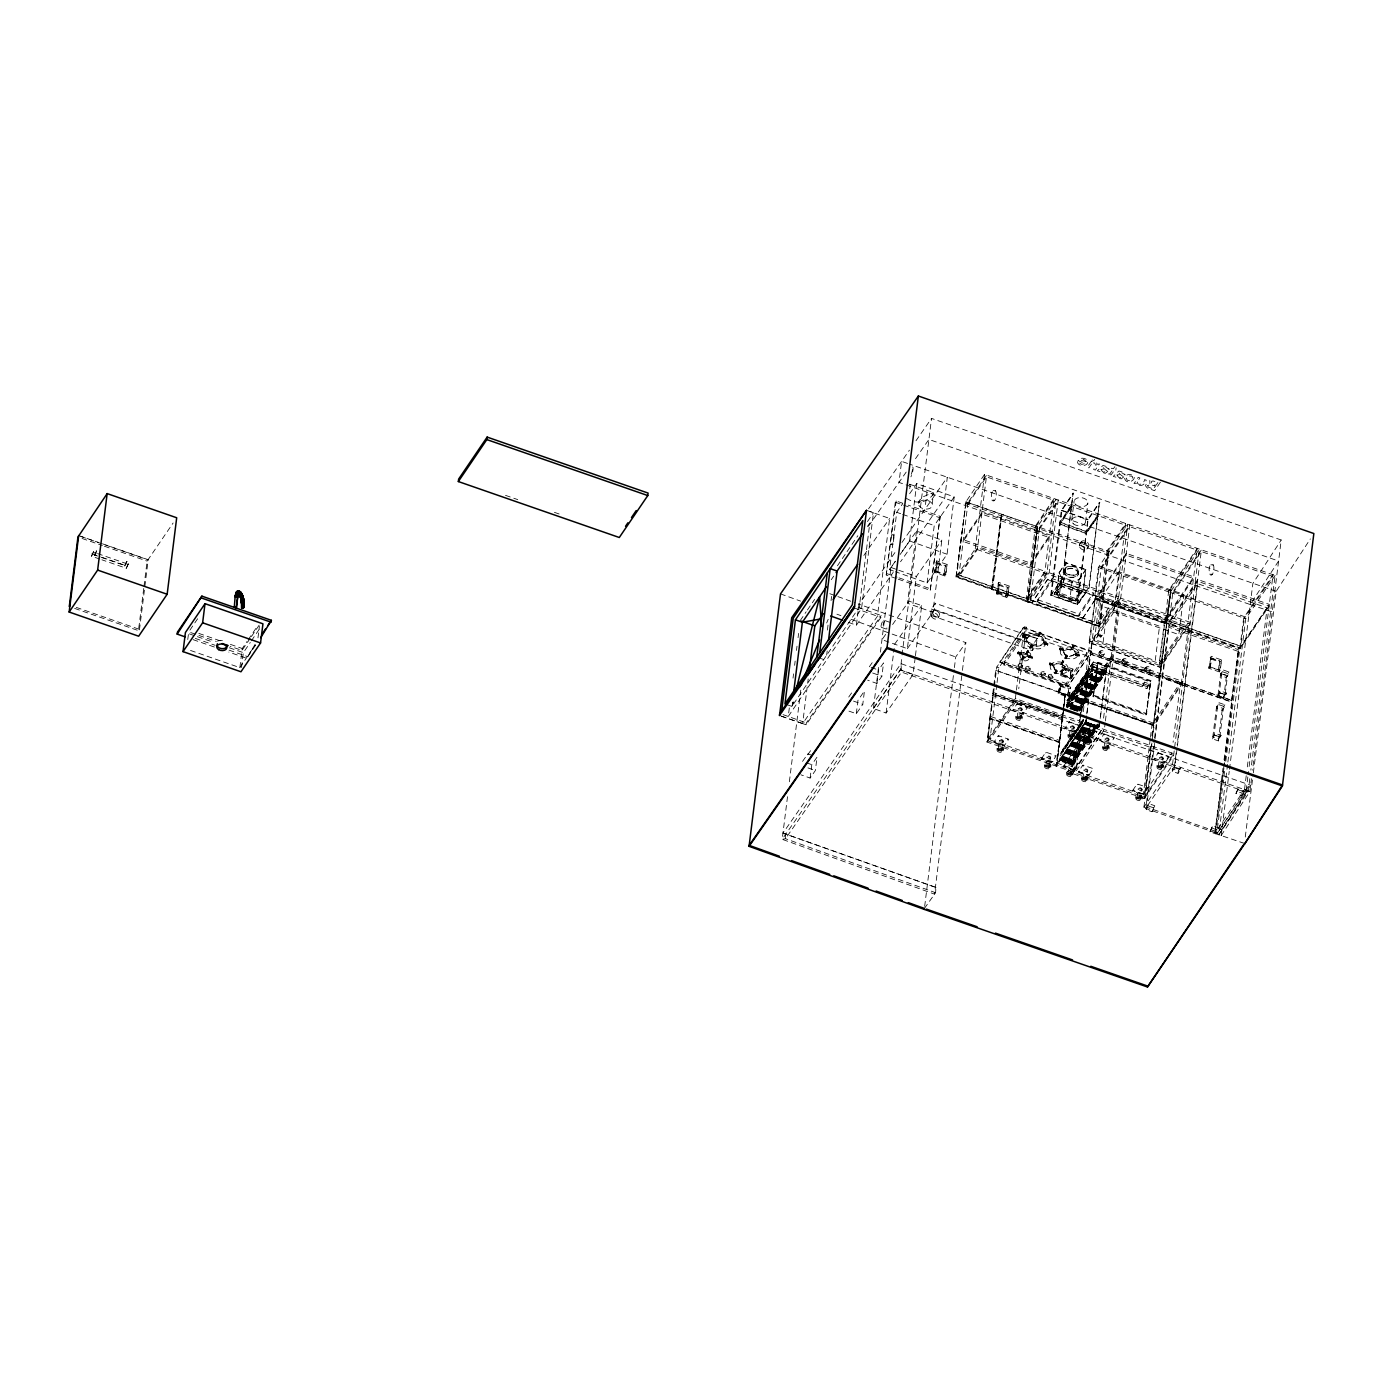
<?xml version="1.0" encoding="UTF-8"?>
<svg xmlns="http://www.w3.org/2000/svg" width="1383" height="1383" viewBox="0 0 1383 1383"><rect width="100%" height="100%" fill="white"/><g stroke="black" fill="none" stroke-linecap="round" stroke-linejoin="round"><path stroke-width="0.75" stroke-dasharray="5 3.75" d="M995.311 741.945L994.325 741.858L995.259 742.204M998.215 736.344L999.183 736.24L998.215 736.084M1004.352 745.454L1004.283 744.884M1007.429 739.698L1007.654 739.11M1017.006 704.396L1017.439 704.068M1022.4 712.954L1023.299 713.265L1022.383 713.438M1026.964 707.768L1026.203 707.318L1026.964 707.871M1045.773 753.026L1045.876 752.577M1054.918 756.207L1055.022 756.276M1063.942 765.888L1064.824 766.113M1066.276 728.115L1065.394 727.89M1070.044 722.756L1069.336 722.756M1074.453 731.486L1075.421 731.486L1074.47 731.14M1079.691 771.645L1079.207 771.04M1083.667 734.166L1082.664 734.079L1083.615 734.425M1083.65 765.992L1082.941 765.992M1088.94 774.86L1088.041 774.463L1088.94 774.463M1091.809 737.45L1092.708 737.675M1096.65 731.572L1096.252 731.987M1100.349 740.493L1101.006 740.372M1103.893 734.615L1104.706 734.373M1103.911 734.442L1104.792 734.84M1109.494 743.777L1109.494 743.691M1113.35 738.09L1113.747 738.107M1133.68 789.987L1134.025 790.039M1137.673 784.317L1137.95 784.68M1143.257 793.479L1142.254 793.41L1143.274 793.393M1146.23 787.964L1147.129 787.774L1146.248 787.463M1154.459 758.783L1154.961 758.783M1158.124 753.476L1159.127 753.458L1158.141 753.286M1164.417 762.327L1164.123 761.964M1167.39 756.328L1168.168 756.881M893.038 544.746L891.655 543.709L890.548 544.539L893.038 544.746L894.231 535.186L891.741 534.754L894.231 535.186M991.922 500.058C995.57 504.588 998.163 491.103 994.55 489.91C990.263 491.207 990.28 500.041 994.412 500.49M993.115 490.498L995.604 490.93M1209.797 574.066C1212.735 579.097 1215.674 565.889 1212.649 564.212C1208.241 563.745 1207.774 574.325 1212.2 574.481M1210.886 564.713L1213.375 565.146M99.87 559.095L91.52 556.191L94.269 550.192L96.585 551.004L93.837 557.003L96.585 551.004M91.52 556.191L94.269 550.192M126.7 561.481L123.969 567.479L126.7 561.481L129.017 562.276L126.285 568.275L101.875 559.787M126.285 568.275L129.017 562.276M143.711 588.484L138.456 630.613L71.328 607.258M143.97 586.375L147.117 561.1L173.117 522.999M139.458 629.835L148.188 559.717L100.527 543.139M187.76 639.534L188.728 631.875M190.526 650.459L239.864 667.626L242.25 648.506L246.952 641.574M241.506 667.54L243.356 652.655L250.271 642.49M255.094 644.357L246.693 658.273L228.817 652.067M257.981 637.84L259.399 626.378M789.313 707.94L788.258 716.446L861.54 608.537L873.468 512.73L869.993 511.52M793.029 678.119L793.548 673.867M794.62 665.344L795.139 661.091M796.47 650.442L797.006 646.189M798.06 637.667L798.596 633.414M786.685 704.569L791.906 706.385L792.424 702.184M787.515 796.694L782.19 839.308L934.562 894.144L962.17 672.501M789.365 781.775L800.774 690.134M858.376 607.465L881.144 615.521L880.902 617.44L806.099 724.813L802.641 723.586L808.191 678.984M806.099 724.813L806.341 722.911L881.144 615.521M827.397 630.078L828.175 623.768M831.062 600.637L831.581 596.419M810.127 778.059L811.786 764.678L817.042 757.141L815.365 770.521L810.127 778.059L800.895 774.791M826.654 655.214L827.19 650.995M848.453 622.367L856.371 625.22L858.981 604.181L895.804 551.298M856.284 713.714L857.961 700.334L864.444 690.999L862.785 704.396L856.284 713.714L847.053 710.447M866.519 510.31L889.615 518.487L877.444 616.213L802.641 723.586L779.476 715.53L802.641 723.586M896.236 578.492L886.226 575L895.285 502.271L896.167 500.974L906.176 504.449M886.226 575L896.167 500.974M893.522 571.041L889.58 569.64L896.72 512.28L902.598 503.844M915.183 657.789L913.108 674.472L886.088 713.023L873.416 708.494L878.862 664.687M880.418 652.171L890.98 567.462L895.838 560.53M876.874 683.444L878.551 670.064L883.547 662.889L881.87 676.27L876.874 683.444L867.642 680.177M886.088 713.023L894.144 648.35M900.16 554.462L909.565 540.96L916.704 483.583L954.218 496.877L947.078 554.255L927.094 582.952L895.492 571.749M918.623 503.464L919.332 500.456L923.291 496.756L933.231 492.452L932.315 505.694A6.95 4.495 7.1 0 1 921.216 507.838A6.95 4.495 7.1 0 1 922.859 500.214A6.95 4.495 7.1 0 1 932.315 505.694M916.48 531.072L907.49 603.265L932.868 612.289L941.858 540.096L916.48 531.072L901.906 551.869M873.416 708.494L900.419 669.96L901.802 657.098M902.079 654.972L931.537 418.409L1281.211 539.992L1252.531 770.158M885.673 634.399L881.991 639.655L907.352 648.696L916.341 576.504L941.858 540.096M925.469 504.57L927.025 492.141M915.442 655.698L921.683 605.633L908.994 601.104L891.707 625.79M927.094 582.952L934.234 525.575L954.218 496.877M898.224 579.183L930.24 590.316L940.198 516.274L908.164 505.141M930.24 590.316L940.198 516.274M934.528 572.355L936.758 560.876L947.182 564.506L945.937 574.55L944.952 575.985L934.528 572.355L936.758 560.876M935.807 571.853L937.311 562.916L935.807 571.853L943.915 574.671L945.419 565.733L943.915 574.671M930.603 615.245L931.364 609.039L935.288 603.265L1037.077 638.652L1036.299 644.876L1032.375 650.65L930.603 615.245L934.51 609.488L935.288 603.265M944.952 575.985L947.182 564.506M956.016 577.091L966.077 501.977L1001.534 514.303L992.527 586.599L991.455 589.417L956.016 577.091L966.077 501.977M956.656 576.262L975.257 548.861L1118.467 598.666L1099.865 626.05L956.656 576.262L965.922 501.787L984.54 474.386L1275.109 575.432L1250.854 770.124M924.674 906.297L954.132 669.752M954.408 667.609L955.722 656.96L965.887 642.663L858.221 603.922M975.257 548.861L984.54 474.386M962.43 670.375L965.887 642.663M924.414 908.441L935.582 892.709L935.98 887.471L782.968 833.102L900.99 663.667L1250.664 785.25L1221.932 829.351L1221.154 835.557L1249.886 791.474L1251.477 778.681M991.455 589.417L1001.534 514.303M1001.88 514.424L992.89 586.72L1028.33 599.046L1027.258 601.864L991.818 589.538L1000.998 515.738L1001.88 514.424L1037.336 526.767M996.521 593.912L998.751 582.433L1009.175 586.064L1007.93 596.108L1006.945 597.542L996.521 593.912L998.751 582.433M997.783 593.411L999.304 584.473L997.783 593.411L1005.89 596.229L1007.412 587.291L1005.89 596.229M1073.657 772.198L986.943 742.031L989.865 718.52L1059.326 742.135L1056.111 766.096L1059.326 742.135M989.951 717.846L993.167 693.886L1062.351 717.95L1060 740.596L1059.119 741.893L989.951 717.846L993.167 693.886M1063.302 712.643L1061.919 717.933L992.752 693.886L995.691 670.357L1065.152 693.972L1063.544 710.637M994.135 688.578L987.635 740.821L1145.366 795.657L1173.856 753.7L1015.347 698.588L987.842 739.11L1074.729 769.311M994.377 686.59L996.815 667.004L1024.336 626.499L1026.428 627.225L1018.752 688.717M987.825 740.735L990.159 718.088M1006.945 597.542L1009.175 586.064M996.797 684.689L989.934 739.836L1017.439 699.314M997.057 682.58L998.906 667.73L1026.428 627.225M999.788 662.077L1068.108 686.538L1091.688 651.272L1023.282 627.484L999.788 662.077L1068.195 685.882L1091.688 651.272M993.893 742.204L1004.335 745.748L1008.743 739.248L998.319 735.635L993.893 742.204L1004.335 745.748M1003.902 664.912L1004.265 661.956L1025.149 631.201L1087.055 652.724L1086.675 655.68L1065.792 686.435L1003.902 664.912L1024.786 634.157L1025.149 631.201M997.022 749.742L997.195 748.307M998.284 749.949L999.46 740.475M1002.001 750.554A1.884 1.21 7.1 0 0 999.425 749.067A1.884 1.21 7.1 0 0 998.975 751.125A1.884 1.21 7.1 0 0 1002.001 750.554L1003.176 741.081A1.884 1.21 7.1 0 0 1000.6 739.594A1.884 1.21 7.1 0 0 1000.168 741.668A1.884 1.21 7.1 0 0 1003.176 741.081L1002.952 741.824A1.763 1.141 7.1 0 1 1000.151 742.377A1.763 1.141 7.1 0 1 1000.566 740.441A1.763 1.141 7.1 0 1 1002.952 741.824M1003.245 750.762A3.164 2.04 7.1 0 0 998.958 748.255A3.164 2.04 7.1 0 0 998.198 751.73A3.164 2.04 7.1 0 0 1003.245 750.762L1003.436 749.327A3.164 2.04 7.1 0 0 999.131 746.82A3.164 2.04 7.1 0 0 998.388 750.295A3.164 2.04 7.1 0 0 1003.436 749.327M1017.698 653.813L1018.286 651.86L1021.674 653.035L1021.501 654.349L1017.698 653.813L1018.286 651.86M1017.992 666.053L1018.303 664.376L1020.135 663.65A2.472 1.608 7.1 0 1 1022.314 664.41L1022.486 667.211L1020.637 667.937A2.472 1.608 7.1 0 1 1018.476 667.176L1018.13 665.69L1019.98 664.964A2.472 1.608 7.1 0 1 1022.141 665.724L1022.625 666.848M1023.282 627.484L1091.619 651.929M1022.85 635.627L1022.694 636.941L1026.065 638.116L1026.67 636.163L1022.85 635.627L1026.67 636.163M1027.258 601.864L1036.455 528.064L1056.128 499.28L1046.862 573.772L1028.26 601.156L1037.527 526.681M986.943 742.031L1015.139 700.317L1016.142 692.226M1016.419 690.1L1024.336 626.499M1027.604 602.089L1037.699 526.733L1027.604 602.089L1099.157 626.43L1099.934 623.94L1028.693 599.167M1021.069 654.989L1021.674 653.035M1021.691 660.054L1023.213 656.752L1024.146 658.446L1022.78 660.434L1021.691 660.054L1023.213 656.752M1022.296 654.851C1022.746 661.247 1032.997 655.386 1025.546 653.554C1018.476 655.957 1025.685 652.603 1028.018 656.026M1017.127 703.774L1027.569 707.301L1023.161 713.887L1012.736 710.274L1017.145 703.688M1022.78 660.434L1024.302 657.132M1015.848 717.794L1016.038 716.359M1026.065 638.116L1026.238 636.802M1026.722 638.79C1032.409 627.035 1057.476 646.414 1034.311 646.328C1012.46 639.655 1043.283 626.032 1044.061 642.438M1017.11 718.002L1018.286 708.528M1026.134 653.519L1027.655 650.217L1028.572 651.912L1027.223 653.9L1026.134 653.519L1027.655 650.217M1027.223 653.9L1028.745 650.58M1025.581 668.698L1025.909 667.021L1027.742 666.295A2.472 1.608 7.1 0 1 1029.92 667.038L1030.076 669.839L1028.243 670.582A2.472 1.608 7.1 0 1 1026.065 669.821L1025.737 668.335L1027.586 667.609A2.472 1.608 7.1 0 1 1029.747 668.352L1030.231 669.493M1020.827 718.607A1.884 1.21 7.1 0 0 1018.268 717.12A1.884 1.21 7.1 0 0 1017.819 719.177A1.884 1.21 7.1 0 0 1020.827 718.607L1022.002 709.133A1.884 1.21 7.1 0 0 1019.444 707.647A1.884 1.21 7.1 0 0 1018.994 709.721A1.884 1.21 7.1 0 0 1022.002 709.133L1021.778 709.877A1.763 1.141 7.1 0 1 1018.977 710.43A1.763 1.141 7.1 0 1 1019.392 708.494A1.763 1.141 7.1 0 1 1021.778 709.877M1028.554 657.599L1029.159 655.646L1032.531 656.804L1032.375 658.135L1028.554 657.599L1029.159 655.646M1029.799 648.143L1031.303 644.824L1032.237 646.518L1030.871 648.506L1029.799 648.143L1031.303 644.824M1022.089 718.814A3.164 2.04 7.1 0 0 1017.784 716.308A3.164 2.04 7.1 0 0 1017.041 719.782A3.164 2.04 7.1 0 0 1022.089 718.814L1022.262 717.379A3.164 2.04 7.1 0 0 1017.957 714.873A3.164 2.04 7.1 0 0 1017.214 718.347A3.164 2.04 7.1 0 0 1022.262 717.379M1030.871 648.506L1032.392 645.204M1037.509 601.83L1037.769 599.773L1052.135 578.63L1093.417 592.979L1093.175 595.036L1078.809 616.178L1037.509 601.83L1051.875 580.67L1052.135 578.63M1032.375 650.65L1033.153 644.426L1037.077 638.652M1031.925 658.775L1032.531 656.804M1038.391 635.471L1039.912 632.152L1040.829 633.846L1039.48 635.852L1038.391 635.471L1039.912 632.152M1039.48 635.852L1041.001 632.532M1047.726 579.235L1031.908 602.867L1047.726 579.235L1097.307 596.471L1081.489 620.103L1097.307 596.471M1044.061 644.374L1044.666 642.421L1048.037 643.596L1047.882 644.91L1044.061 644.374L1044.666 642.421M1040.794 673.988L1041.105 672.311L1042.955 671.585A2.472 1.608 7.1 0 1 1045.116 672.328L1045.289 675.129L1043.439 675.872A2.472 1.608 7.1 0 1 1041.278 675.111L1040.95 673.625L1042.782 672.899A2.472 1.608 7.1 0 1 1044.96 673.642L1045.444 674.783M1050.734 595.295L1061.297 510.448L1073.087 493.091L1062.974 578.094L1051.374 595.174L1077.271 604.181L1088.87 587.101L1099.433 502.254L1089.32 587.256L1077.53 604.613L1050.734 595.295L1062.524 577.938L1073.087 493.091M1051.374 595.174L1061.937 510.327L1073.536 493.247M1047.432 645.55L1048.037 643.596M1054.14 594.189L1061.435 582.018L1086.277 590.662L1086.053 592.391L1078.965 602.832L1054.14 594.189L1061.435 582.018M1059.05 572.683L1061.695 577.679L1059.05 597.784L1056.543 592.858L1059.05 572.683L1065.878 562.622L1085.914 569.589L1083.408 589.763L1076.579 599.824L1069.595 601.449L1059.205 597.698L1056.75 592.875M1078.93 579.702L1085.672 569.64L1083.166 589.798L1075.473 601.052L1056.577 594.465L1059.257 572.7M1049.299 664.808L1049.887 662.855L1053.276 664.03L1053.103 665.344L1049.299 664.808L1049.887 662.855M1048.383 676.65L1048.556 675.336A2.144 1.383 7.1 0 1 1049.403 674.42L1051.115 674.264A2.489 1.608 7.1 0 1 1052.688 674.956L1053.051 677.393A2.144 1.383 7.1 0 1 1052.186 678.31L1050.475 678.465A2.489 1.608 7.1 0 1 1048.902 677.774L1048.383 676.65A2.144 1.383 7.1 0 1 1049.248 675.734L1050.959 675.578A2.489 1.608 7.1 0 1 1052.532 676.27L1053.051 677.393M1061.971 586.53L1062.265 584.058L1056.871 592.01L1075.784 598.58L1081.178 590.627L1080.866 593.1L1061.971 586.53L1056.577 594.465M1052.67 665.984L1053.276 664.03M1064.27 571.767L1064.53 569.589M1041.399 758.731L1045.825 752.145L1056.249 755.775L1051.823 762.361L1041.399 758.731L1051.823 762.361M1063.475 582.952L1065.982 562.795L1063.371 582.796L1056.543 592.858M1053.414 666.865C1055.056 659.639 1068.368 665.465 1064.651 669.752C1048.591 678.396 1053.033 654.436 1065.014 667.885M1071.704 520.44L1074.09 501.32M1042.021 758.178L1042.817 758.541L1041.848 758.645M1054.78 673.417L1056.301 670.098L1057.217 671.792L1055.869 673.798L1054.78 673.417L1056.301 670.098M1055.869 673.798L1057.373 670.478M1044.528 766.251L1044.701 764.834M1059.516 649.751L1060.121 647.797L1063.492 648.973L1063.337 650.287L1059.516 649.751L1060.121 647.797M1045.773 766.459L1046.966 757.002M1061.262 663.875L1062.784 660.555L1063.7 662.25L1062.351 664.238L1061.262 663.875L1062.784 660.555M1062.905 650.926L1063.492 648.973M1058.185 693.678L1060.242 683.634L1070.667 687.247L1069.595 695.856L1068.61 697.309L1058.185 693.678L1060.242 683.634M1060.45 675.509L1062.507 665.465L1072.931 669.078L1071.86 677.687L1061.435 674.057L1060.45 675.509L1070.874 679.139L1072.931 669.078M1072.119 581.154L1069.595 601.449L1076.423 599.721M1063.717 651.151C1063.976 662.647 1084.237 652.344 1070.217 648.558C1052.29 654.885 1073.433 644.322 1075.231 652.828M1049.49 767.064A1.884 1.21 7.1 0 0 1046.931 765.577A1.884 1.21 7.1 0 0 1046.482 767.651A1.884 1.21 7.1 0 0 1049.49 767.064L1050.682 757.607A1.884 1.21 7.1 0 0 1048.107 756.121A1.884 1.21 7.1 0 0 1047.657 758.178A1.884 1.21 7.1 0 0 1050.682 757.607L1050.458 758.351A1.763 1.141 7.1 0 1 1047.64 758.887A1.763 1.141 7.1 0 1 1048.072 756.968A1.763 1.141 7.1 0 1 1050.458 758.351M1062.351 664.238L1063.873 660.936M1061.435 674.057L1062.507 665.465M1059.447 693.298L1060.813 685.536L1059.447 693.298L1067.555 696.116L1068.921 688.354L1067.555 696.116M1061.712 675.129L1063.078 667.367L1071.185 670.185L1070.304 677.221L1061.712 675.129L1069.82 677.947L1071.185 670.185M1050.752 767.271A3.164 2.04 7.1 0 0 1046.447 764.782A3.164 2.04 7.1 0 0 1045.704 768.239A3.164 2.04 7.1 0 0 1050.752 767.271L1050.924 765.836A3.164 2.04 7.1 0 0 1046.637 763.347A3.164 2.04 7.1 0 0 1045.876 766.804A3.164 2.04 7.1 0 0 1050.924 765.836M1062.196 674.403L1063.078 667.367M1064.91 658.481L1066.431 655.179L1067.365 656.873L1065.999 658.861L1064.91 658.481L1066.431 655.179M1065.999 658.861L1067.52 655.559M1065.256 670.357L1065.861 668.404L1065.256 670.357L1068.644 671.533L1069.232 669.579L1068.644 671.533M1077.962 573.997A6.708 4.339 7.1 0 0 1068.852 568.707A6.708 4.339 7.1 0 0 1067.261 576.071A6.708 4.339 7.1 0 0 1077.962 573.997L1078.239 571.819A6.708 4.339 7.1 0 0 1069.111 566.529A6.708 4.339 7.1 0 0 1067.52 573.893A6.708 4.339 7.1 0 0 1078.239 571.819M1078.446 574.083A7.192 4.65 7.1 0 0 1068.661 568.396A7.192 4.65 7.1 0 0 1066.95 576.296A7.192 4.65 7.1 0 0 1078.446 574.083L1078.705 571.905A7.192 4.65 7.1 0 0 1068.938 566.235A7.192 4.65 7.1 0 0 1067.227 574.118A7.192 4.65 7.1 0 0 1078.705 571.905M1075.473 601.052L1075.784 598.58M1085.517 522.048L1087.885 502.928M1061.919 717.933L1065.152 693.972M1065.792 686.435L1066.172 683.479L1087.055 652.724M1076.579 599.824L1078.947 579.546M1059.119 741.893L1062.351 717.95M1057.148 764.989L1065.498 694.093L1056.284 766.147L1086.485 721.425M1071.618 648.61L1073.139 645.308L1071.618 648.61L1072.707 648.99L1074.228 645.688L1072.707 648.99M1077.271 604.181L1087.833 519.334L1099.433 502.254M1077.53 604.613L1088.093 519.766L1099.883 502.409M1059.464 760.875L1059.897 757.919L1073.364 762.603L1073.018 765.421L1059.551 760.736M1060.191 755.844L1084.099 720.647M1066.518 705.088L1092.847 666.381L1106.175 671.014L1079.034 711.311M1093.383 662.059L1066.95 700.714L1093.4 661.973L1085.897 722.133M1078.965 602.832L1079.189 601.086L1054.365 592.46M1066.777 702.996L1093.123 664.151M1068.61 697.309L1070.667 687.247M1078.809 616.178L1079.051 614.138L1093.417 592.979M1062.732 751.107L1062.991 749.137L1063.06 751.505L1083.252 721.235L1083.321 719.195L1083.062 721.165M1069.059 700.334L1069.301 698.363L1069.387 700.732L1089.562 670.461L1089.631 668.438L1089.389 670.409M1075.248 653.796C1074.522 655.767 1065.221 657.495 1063.734 652.119M1075.49 655.3L1076.078 653.346L1079.466 654.522L1079.293 655.836L1075.49 655.3L1076.078 653.346M1073.848 770.02L1063.423 766.286L1073.848 769.916L1078.256 763.433L1067.814 759.889M1070.062 722.254L1069.249 722.203M1069.266 721.909L1079.708 725.435M1067.987 735.929L1068.16 734.494M1078.861 656.476L1079.466 654.522M1069.249 736.136L1070.425 726.663M1066.535 773.91L1066.708 772.475M1067.797 774.117L1068.973 764.661M1072.966 736.741A1.884 1.21 7.1 0 0 1070.39 735.237A1.884 1.21 7.1 0 0 1069.958 737.312A1.884 1.21 7.1 0 0 1072.966 736.741L1074.142 727.268A1.884 1.21 7.1 0 0 1071.583 725.781A1.884 1.21 7.1 0 0 1071.134 727.856A1.884 1.21 7.1 0 0 1074.142 727.268L1073.917 728.011A1.763 1.141 7.1 0 1 1071.116 728.547A1.763 1.141 7.1 0 1 1071.531 726.628A1.763 1.141 7.1 0 1 1073.917 728.011M1074.211 736.932A3.164 2.04 7.1 0 0 1069.923 734.442A3.164 2.04 7.1 0 0 1069.18 737.917A3.164 2.04 7.1 0 0 1074.211 736.932L1074.401 735.497A3.164 2.04 7.1 0 0 1070.096 733.007A3.164 2.04 7.1 0 0 1069.353 736.482A3.164 2.04 7.1 0 0 1074.401 735.497M1075.3 731.918L1064.858 728.392L1069.284 721.805M1071.514 774.722A1.884 1.21 7.1 0 0 1068.938 773.235A1.884 1.21 7.1 0 0 1068.506 775.31A1.884 1.21 7.1 0 0 1071.514 774.722L1072.689 765.248A1.884 1.21 7.1 0 0 1070.131 763.762A1.884 1.21 7.1 0 0 1069.681 765.836A1.884 1.21 7.1 0 0 1072.689 765.248L1072.465 766.009A1.763 1.141 7.1 0 1 1069.664 766.545A1.763 1.141 7.1 0 1 1070.079 764.609A1.763 1.141 7.1 0 1 1072.465 766.009M1073.83 758.333L1097.151 724L1096.857 726.248M1080.313 705.451L1106.763 666.623L1093.244 662.008L1150.155 681.957L1151.036 680.661L1098.085 662.25L1097.203 663.546L1093.089 696.583L1146.04 714.994L1151.036 680.661M1161.34 665.932L1160.458 667.228L1089.026 642.404L1095.336 597.56L1166.751 622.402L1160.026 676.512L1159.144 677.808L1089.977 653.744L1092.138 642.075L1090.859 652.448L1160.026 676.512M1103.582 718.123L1127.733 524.174L1098.361 567.428L1094.523 598.32L1165.938 623.163L1170.675 590.973L1165.938 623.163M1072.759 774.929A3.164 2.04 7.1 0 0 1068.471 772.44A3.164 2.04 7.1 0 0 1067.728 775.898A3.164 2.04 7.1 0 0 1072.759 774.929L1079.622 719.437M1079.881 717.345L1082.232 700.23L1154.148 725.141L1182.638 683.185M1080.676 715.201L1073.536 772.475L1145.141 797.386L1173.631 755.429L1015.139 700.317M1081.005 713.213L1099.243 566.131L1244.527 616.662L1240.62 648.091L1169.015 623.18L1197.505 581.223L1269.11 606.134L1240.62 648.091M1074.522 771.04L1080.832 719.886M1081.904 711.363L1082.872 700.144L1065.498 694.093M1076.89 756.311L1076.821 753.942L1076.89 756.311L1097.255 726.092M1082.232 720.197L1075.836 771.489L1104.343 729.533L1105.138 723.119M1083.304 711.657L1084.635 700.974M1084.842 699.245L1101.335 566.857L1129.825 524.9L1113.332 657.288L1076.838 711.139M1085.033 699.158L1090.807 652.741L1159.991 676.788L1153.318 724.519L1084.151 700.455L1089.942 654.038L1159.11 678.085L1159.991 676.788M1082.249 734.442L1092.674 738.073L1097.099 731.486L1086.658 727.959M1118.933 571.853L1099.347 600.689L1094.351 640.848L1113.937 612.012L1118.933 571.853L1183.813 594.413L1178.817 634.572L1159.231 663.408L1164.244 623.249L1183.813 594.413M1078.481 771.628L1088.905 775.241L1078.481 771.628L1082.889 765.041L1093.313 768.671L1088.905 775.241M1084.652 724.485L1084.877 722.756M1085.759 722.151L1099.26 726.784L1085.655 722.289L1086.571 715.875M1086.779 713.853L1093.279 661.938M1098.863 626.862L1108.077 552.82L1036.818 528.029M1085.361 741.962L1085.551 740.527M1099.865 626.05L1108.959 551.523M1083.667 765.49L1082.872 765.421M1081.592 779.148L1081.783 777.713M1086.623 742.17L1087.799 732.713M1082.854 779.355L1084.03 769.882M1093.089 696.583L1098.085 662.25M1090.34 742.775A1.884 1.21 7.1 0 0 1087.781 741.288A1.884 1.21 7.1 0 0 1087.332 743.362A1.884 1.21 7.1 0 0 1090.34 742.775L1091.515 733.318A1.884 1.21 7.1 0 0 1088.957 731.814A1.884 1.21 7.1 0 0 1088.507 733.889A1.884 1.21 7.1 0 0 1091.515 733.318L1091.308 734.062A1.763 1.141 7.1 0 1 1088.49 734.598A1.763 1.141 7.1 0 1 1088.905 732.662A1.763 1.141 7.1 0 1 1091.308 734.062M1103.098 642.507L1107.385 608.088M1086.571 779.96A1.884 1.21 7.1 0 0 1084.013 778.473A1.884 1.21 7.1 0 0 1083.563 780.548A1.884 1.21 7.1 0 0 1086.571 779.96L1087.747 770.487A1.884 1.21 7.1 0 0 1085.188 769A1.884 1.21 7.1 0 0 1084.739 771.074A1.884 1.21 7.1 0 0 1087.747 770.487L1087.522 771.247A1.763 1.141 7.1 0 1 1084.721 771.783A1.763 1.141 7.1 0 1 1085.136 769.847A1.763 1.141 7.1 0 1 1087.522 771.247M1091.602 742.982A3.164 2.04 7.1 0 0 1087.297 740.493A3.164 2.04 7.1 0 0 1086.554 743.95A3.164 2.04 7.1 0 0 1091.602 742.982L1091.775 741.547A3.164 2.04 7.1 0 0 1087.487 739.058A3.164 2.04 7.1 0 0 1086.727 742.515A3.164 2.04 7.1 0 0 1091.775 741.547M1087.833 780.168A3.164 2.04 7.1 0 0 1083.529 777.678A3.164 2.04 7.1 0 0 1082.785 781.136A3.164 2.04 7.1 0 0 1087.833 780.168L1088.006 778.733A3.164 2.04 7.1 0 0 1083.702 776.243A3.164 2.04 7.1 0 0 1082.958 779.701A3.164 2.04 7.1 0 0 1088.006 778.733M1103.461 673.244L1103.548 675.613L1103.824 673.365L1083.269 703.515M1097.22 726.369L1097.289 724.346L1070.477 763.969M1099.139 726.974L1099.934 720.526M1100.194 718.451L1106.659 666.589M1099.226 726.836L1099.571 724.018M1100.522 716.463L1106.763 666.623M1100.038 740.233L1100.989 740.216M1105.397 720.975L1113.125 659.017L1077.547 711.381M1104.032 733.993L1114.473 737.519L1110.048 744.106L1099.623 740.475L1104.049 733.906M1102.752 748.013L1102.925 746.578M1103.997 748.22L1105.19 738.747M1107.714 748.825A1.884 1.21 7.1 0 0 1105.155 747.339A1.884 1.21 7.1 0 0 1104.706 749.396A1.884 1.21 7.1 0 0 1107.714 748.825L1108.907 739.352A1.884 1.21 7.1 0 0 1106.331 737.865A1.884 1.21 7.1 0 0 1105.881 739.94A1.884 1.21 7.1 0 0 1108.907 739.352L1108.682 740.095A1.763 1.141 7.1 0 1 1105.864 740.631A1.763 1.141 7.1 0 1 1106.296 738.712A1.763 1.141 7.1 0 1 1108.682 740.095M1108.976 749.016A3.164 2.04 7.1 0 0 1104.671 746.526A3.164 2.04 7.1 0 0 1103.928 750.001A3.164 2.04 7.1 0 0 1108.976 749.016L1109.149 747.598A3.164 2.04 7.1 0 0 1104.861 745.091A3.164 2.04 7.1 0 0 1104.101 748.566A3.164 2.04 7.1 0 0 1109.149 747.598M1144.45 682.165L1142.254 686.971L1144.45 682.165L1149.083 683.772L1146.887 688.578L1092.224 669.562M1132.694 790.471L1137.12 783.902L1147.544 787.515L1143.119 794.101L1132.694 790.471L1143.136 794.015M1146.887 688.578L1149.083 683.772M1135.823 798.008L1135.996 796.573M1146.04 714.994L1150.155 681.957M1137.085 798.216L1138.261 788.742M1140.802 798.821A1.884 1.21 7.1 0 0 1138.226 797.334A1.884 1.21 7.1 0 0 1137.777 799.391A1.884 1.21 7.1 0 0 1140.802 798.821L1141.978 789.347A1.884 1.21 7.1 0 0 1139.402 787.861A1.884 1.21 7.1 0 0 1138.97 789.935A1.884 1.21 7.1 0 0 1141.978 789.347L1141.753 790.091A1.763 1.141 7.1 0 1 1138.952 790.627A1.763 1.141 7.1 0 1 1139.367 788.708A1.763 1.141 7.1 0 1 1141.753 790.091M1142.047 799.028A3.164 2.04 7.1 0 0 1137.76 796.522A3.164 2.04 7.1 0 0 1136.999 799.996A3.164 2.04 7.1 0 0 1142.047 799.028L1142.237 797.593A3.164 2.04 7.1 0 0 1137.932 795.087A3.164 2.04 7.1 0 0 1137.189 798.561A3.164 2.04 7.1 0 0 1142.237 797.593M1150.189 739.369L1143.274 794.931L1171.764 752.974M1150.466 737.243L1152.056 724.415L1180.546 682.459L1173.095 742.291M1159.455 665.085L1168.756 590.316L1197.246 548.36L1187.945 623.128L1159.455 665.085L1161.53 665.811M1073.761 770.763L1102.251 728.806L1072.862 773.702L1144.104 798.475L1150.863 744.21M1151.901 735.86L1153.491 725.003L1152.609 735.963M1153.318 724.519L1159.11 678.085M1159.144 677.808L1166.751 622.402M1174.997 765.352L1146.023 807.862L1143.931 807.136L1172.421 765.179L1199.338 549.086L1170.139 592.391L1166.301 623.284L1239.808 648.834L1240.862 646.172L1167.338 620.604L1171.021 591.094M1151.555 744.417L1144.104 798.475M1143.931 807.136L1151.918 742.948M1152.195 740.804L1170.848 591.042M1224.387 762.776L1214.983 832.566L1145.815 808.519L1154.338 740.026M1154.598 737.882L1172.94 591.768L1201.429 549.812L1177.175 744.503M1146.196 809.695L1148.945 803.696L1154.736 805.719L1154.442 808.104L1151.987 811.717L1146.196 809.695L1154.961 740.873M1155.012 738.92L1169.119 625.635L1197.626 583.678L1267.139 607.846L1246.896 770.296M1158.263 752.853L1168.687 756.38L1164.279 762.967L1153.854 759.336L1158.263 752.75M1156.966 766.874L1157.156 765.439M1151.987 811.717L1154.736 805.719M1158.228 767.064L1159.403 757.607M1161.945 767.669A1.884 1.21 7.1 0 0 1159.386 766.182A1.884 1.21 7.1 0 0 1158.937 768.256A1.884 1.21 7.1 0 0 1161.945 767.669L1163.12 758.212A1.884 1.21 7.1 0 0 1160.562 756.726A1.884 1.21 7.1 0 0 1160.112 758.783A1.884 1.21 7.1 0 0 1163.12 758.212L1162.896 758.956A1.763 1.141 7.1 0 1 1160.095 759.492A1.763 1.141 7.1 0 1 1160.51 757.573A1.763 1.141 7.1 0 1 1162.896 758.956M1163.207 767.876A3.164 2.04 7.1 0 0 1158.902 765.387A3.164 2.04 7.1 0 0 1158.159 768.844A3.164 2.04 7.1 0 0 1163.207 767.876L1163.38 766.441A3.164 2.04 7.1 0 0 1159.075 763.952A3.164 2.04 7.1 0 0 1158.332 767.409A3.164 2.04 7.1 0 0 1163.38 766.441M1172.248 771.351L1172.542 768.948L1178.333 770.971L1180.788 767.375L1180.477 769.761L1178.039 773.356L1172.248 771.351L1174.686 767.738L1177.123 748.255M1176.103 753.061L1174.513 765.905L1172.421 765.179M1177.382 746.111L1197.626 583.678M1178.039 773.356L1178.333 770.971M1208.828 668.248L1211.11 656.285L1221.552 659.916L1220.238 670.427L1219.253 671.861L1208.828 668.248L1211.11 656.285M1210.108 667.695L1211.664 658.36L1219.771 661.178L1218.7 669.787L1210.108 667.695L1211.664 658.36M1218.216 670.513L1219.771 661.178M1219.253 671.861L1221.552 659.916M1221.033 735.376L1218.596 738.971L1212.805 736.966L1215.242 733.353L1221.033 735.376L1218.354 740.89L1212.563 738.868L1216.608 706.367L1219.063 702.754L1224.854 704.777L1224.612 706.678L1222.157 710.292L1216.366 708.269L1219.063 702.754M1226.323 693.004L1223.869 696.617L1218.077 694.594L1220.515 690.999L1226.323 693.004L1226.081 694.923L1223.627 698.536L1217.835 696.513L1220.688 673.573L1223.142 669.96L1228.934 671.982L1228.692 673.884L1226.254 677.497L1220.463 675.474L1223.142 669.96M1217.593 706.471L1214.032 735.151L1219.823 737.174L1223.385 708.494L1216.608 706.367M1212.563 738.868L1215.242 733.353M1217.835 696.513L1220.515 690.999M1218.354 740.89L1222.399 708.373L1224.854 704.777M1223.627 698.536L1226.496 675.578L1228.934 671.982M1209.918 831.857L1212.666 825.858L1218.458 827.881L1218.164 830.267L1215.709 833.863L1209.918 831.857L1212.666 825.858M1214.983 832.566L1222.97 768.36M1224.041 759.803L1238.459 649.889L1231.268 701.717L1162.1 677.67L1162.982 676.373M1224.664 760.633L1232.115 700.714L1162.947 676.65L1162.066 677.947L1231.233 702.011M1215.709 833.863L1224.525 763.088M1224.802 760.944L1238.649 649.803L1267.139 607.846M1244.458 843.423L1216.746 834.053L1224.733 769.864M1225.805 761.307L1243.645 617.959L1273.034 574.706L1248.78 769.397M1249.8 778.681L1248.192 791.525L1218.821 834.779L1227.62 764.177M1227.879 762.033L1245.737 618.685L1275.109 575.432M1229.504 769.259L1252.86 583.505L1281.211 539.992M1235.97 793.514L1238.719 787.515L1235.97 793.514L1241.761 795.519L1244.216 791.923L1246.636 772.423M1241.761 795.519L1242.055 793.133L1236.264 791.111M1216.746 834.053L1246.118 790.799L1248.503 771.541M1218.821 834.779L1246.619 792.113L1247.328 787.29L1250.664 785.25M1253.344 772.838L1276.163 591.354L1310.323 538.938M1221.154 835.557L1229.228 771.386M1245.27 837.009L1253.084 774.964M867.383 526.525L869.803 522.981L859.31 607.12L791.906 706.385L792.943 702.287M1098.966 635.61L1100.522 637.269L1102.182 634.953L1100.09 633.967L1098.966 635.61L1102.13 635.437M1099.952 634.157L1101.145 636.889M991.818 589.538L992.89 586.72M1167.338 620.604L1166.543 622.903L1240.05 648.471M791.906 706.385L794.343 700.524M826.671 622.972L828.192 619.29M1022.798 665.534L1020.81 666.623A2.472 1.608 7.1 0 1 1018.631 665.863L1018.147 664.739M1030.404 668.179L1028.399 669.268A2.472 1.608 7.1 0 1 1026.238 668.508L1025.754 667.384M1044.148 641.781C1041.053 648.368 1029.246 646.604 1026.739 640.243M1045.6 673.469L1043.612 674.558A2.472 1.608 7.1 0 1 1041.434 673.798L1040.95 672.674M1079.276 725.781L1078.602 725.989M933.853 493.437C927.232 503.481 914.924 504.795 905.001 497.327M907.576 463.443L901.612 461.369L898.985 482.408L1250.232 604.544L1278.583 561.031L928.927 439.448L913.35 461.784M1219.495 830.007L1247.328 787.29M189.903 630.147L198.115 618.045M248.127 639.845L257.532 626.015M250.237 638.306L242.008 650.408L230.166 646.293M251.412 636.578L259.641 624.459M251.412 640.778L259.485 628.919M239.864 667.626L255.146 645.135M247.868 656.562L256.028 644.547M800.187 620.639L806.185 611.787M807.395 610.024L814.604 599.409M837.424 565.803L845.843 553.407M847.036 551.644L857.858 535.722M867.469 521.564L873.468 512.73M831.269 579.702L833.69 576.158M967.806 504.225L986.407 476.841L1053.829 500.283L1035.227 527.666M937.985 617.942L939.455 615.781M1039.411 529.119L1058.012 501.735L1125.434 525.177L1106.832 552.578M1094.696 459.363L1093.884 460.556L1092.207 459.969M1114.888 466.607L1113.419 468.768L1111.742 468.18L1111.189 468.993L1112.866 469.58L1109.944 473.729L1107.316 474.248L1111.085 474.87L1114.542 470.168L1115.77 470.583L1116.133 467.817M1059.24 572.856L1065.965 562.933L1085.655 569.779M1079.553 544.297L1081.022 542.119M1087.176 548.74L1088.646 546.579M992.752 693.886L993.634 692.589L1062.801 716.636M1085.914 569.589L1079.086 579.65L1072.084 581.292L1061.574 577.61M1157.899 482.581L1156.153 485.139C1150.535 485.882 1149.187 478.898 1155.168 481.63M1101.11 568.586L1129.6 526.629L1197.038 550.071L1168.549 592.028M1160.389 482.2L1154.615 490.706L1147.285 487.974L1145.608 485.9A4.356 2.818 7.1 0 1 1146.593 484.015L1149.93 483.48L1149.774 480.489M1089.026 642.404L1089.908 641.107L1161.513 666.053M1091.982 641.868L1120.489 599.876L1190.002 624.044M1099.053 652.759L1100.021 651.324M1069.301 698.363L1089.631 668.438M1069.266 698.657L1089.787 668.784M1069.024 700.611L1089.562 670.461M1092.847 666.312L1066.379 705.33L1079.933 709.877M1066.881 705.9L1093.002 667.453M1066.812 706.471L1093.21 667.574M1093.123 668.127L1066.742 707.024L1093.054 668.698M1066.915 707.681L1093.227 669.337M1067.624 707.923L1093.728 669.476M1103.392 655.3L1104.377 653.865M1069.007 706.298L1093.936 669.597M1069.526 706.419L1094.645 669.839M1070.235 706.678L1095.146 669.96M1070.425 706.782L1095.353 670.081M1069.75 708.666L1096.062 670.323M1070.459 708.909L1098.448 666.174L1096.494 669.061L1147.129 686.659M1070.667 709.03L1096.771 670.582M1071.168 709.151L1097.48 670.824M1071.877 709.41L1097.998 670.962M1072.084 709.514L1098.188 671.066M1072.586 709.652L1098.897 671.308M1073.294 709.894L1099.416 671.447M1073.502 710.015L1099.606 671.568M1074.003 710.136L1100.125 671.689M1074.211 710.257L1100.315 671.81M1074.712 710.395L1111.24 656.562L1182.845 681.456L1154.356 723.413L1082.751 698.519M1074.919 710.499L1101.024 672.052M1075.421 710.637L1111.033 658.291L1232.149 700.42M1075.628 710.758L1101.732 672.294M1076.13 710.879L1102.251 672.432M1076.337 711L1102.441 672.553M1077.046 711.242L1103.15 672.795M1078.93 709.738L1103.859 673.037M1079.172 710.171L1106.106 670.911M1080.158 710.119L1105.345 672.968M1080.348 710.24L1105.276 673.538M1122.045 660.763L1123.031 659.311M1062.991 749.137L1083.321 719.195M1062.714 751.384L1083.252 721.235M1060.329 758.627L1086.433 720.18M1057.355 763.278L1086.64 720.301M1172.715 593.48L1201.205 551.523L1272.809 576.417L1244.32 618.374M1060.173 759.751L1086.571 720.854M1060.346 760.408L1086.658 722.064M1126.402 663.304L1127.37 661.869M1061.055 760.65L1087.176 722.203M1061.262 760.771L1087.366 722.324M1061.764 760.892L1088.075 722.566M1062.472 761.151L1088.594 722.687M1062.68 761.255L1088.784 722.808M1063.181 761.393L1089.493 723.05M1063.89 761.635L1090.011 723.188M1064.097 761.756L1090.202 723.309M1064.599 761.877L1090.91 723.551M1065.308 762.137L1091.429 723.672M1065.515 762.24L1091.619 723.793M1063.406 766.389L1092.328 724.035M1066.725 762.621L1092.847 724.173M1066.933 762.742L1093.037 724.294M1067.434 762.863L1093.746 724.536M1068.143 763.122L1094.264 724.675M1068.35 763.226L1094.454 724.778M1068.852 763.364L1094.973 724.917M1069.059 763.485L1095.163 725.02M1095.682 725.159L1069.56 763.606L1095.872 725.28M1070.269 763.865L1097.497 724.122M1070.978 764.107L1098.551 723.499L1071.185 764.211M1071.687 764.35L1098.932 724.571M1071.894 764.471L1098.863 725.141M1072.395 764.592L1098.776 725.695M1072.603 764.713L1098.707 726.265M1169.275 625.842L1168.393 627.139L1237.578 651.186M1145.038 668.75L1146.023 667.315M1149.394 671.308L1150.379 669.856M1145.815 808.519L1146.697 807.223L1216.02 831.477L1244.51 789.52M868.576 508.788L909.409 450.166M915.978 440.745L931.537 418.409M868.403 526.318L906.176 472.087M863.856 555.447L889.615 518.487M909.651 493.714L916.704 483.583M901.923 542.482L947.32 477.273L944.71 498.295L900.54 561.757M889.58 569.64L895.458 561.204M856.371 625.22L893.176 572.337M802.555 761.393L807.81 753.873L813.342 755.827M807.707 754.807L812.443 747.996M869.319 666.796L874.315 659.622M848.73 697.049L851.963 692.399M1249.886 791.474L900.212 669.873L782.19 839.308L785.492 838.703L935.582 892.709M894.663 644.167L921.683 605.633M907.352 648.696L932.868 612.289M1027.915 656.285L1024.855 657.132L1022.314 655.335M1064.737 669.095C1061.746 672.449 1053.829 671.118 1053.5 666.208M935.98 887.471L782.968 833.102M1077.288 763.917L1077.824 763.52M1064.789 766.113L1063.925 766.372M1039.705 634.538C1025.771 627.968 1015.986 645.584 1033.948 648.108C1045.825 652.62 1052.325 636.111 1038.564 634.157M1276.163 591.354L909.565 464.135M1250.232 604.544L1273.536 612.392M1061.937 510.327L1087.833 519.334M1061.297 510.448L1088.093 519.766M965.922 501.787L1109.131 551.575M965.196 503.274L1036.455 528.064M909.737 484.275L933.231 492.452M1098.361 567.428L1169.793 592.27M1170.139 592.391L1245.737 618.685M895.285 502.271L939.316 517.57M1187.945 623.128L1190.02 623.854L1160.423 667.436L1091.256 643.372M1061.228 583.764L1086.053 592.391M1166.993 620.483L1095.561 595.658L1094.766 597.957L1166.197 622.782M1047.674 579.65L1097.255 596.886M1080.918 592.685L1062.023 586.115L1056.629 594.068L1075.525 600.637M1094.454 598.856L1165.886 623.698M1099.347 600.689L1164.244 623.249M1169.119 625.635L1238.649 649.803M1113.937 612.012L1178.817 634.572M935.772 562.328L946.214 565.941M997.765 583.885L1008.19 587.498M1210.142 657.72L1220.567 661.351M936.827 563.642L944.935 566.46M998.803 585.199L1006.928 588.017M1211.18 659.086L1219.287 661.904M1037.769 599.773L1079.051 614.138M957.088 574.273L992.527 586.599M956.31 576.659L991.749 588.985M992.112 589.106L1027.552 601.432M1027.897 601.657L1099.157 626.43M935.513 570.92L945.937 574.55M997.489 592.477L1007.93 596.108M1209.814 666.796L1220.238 670.427M1222.9 671.879L1228.692 673.884M1220.688 673.573L1226.496 675.578M887.108 573.703L897.1 577.195M899.106 577.887L931.122 589.02M1220.29 692.918L1226.081 694.923M1039.757 633.466L1040.829 633.846M1072.966 646.622L1074.055 647.002M1024.786 634.157L1086.675 655.68M1044.217 643.06L1047.605 644.236M1059.689 648.437L1063.06 649.612M1075.646 653.986L1079.034 655.162M1023.126 636.301L1026.514 637.477M1044.493 643.735L1047.882 644.91M1059.948 649.111L1063.337 650.287M1075.922 654.66L1079.293 655.836M1218.821 704.673L1224.612 706.678M1092.968 664.168L1106.435 668.94M934.51 609.488L1036.299 644.876M931.364 609.039L1033.153 644.426M1066.276 656.493L1067.365 656.873M1144.208 684.084L1148.841 685.691M1092.691 666.416L1106.141 671.291M1065.083 657.167L1066.172 657.547M1092.587 666.744L1106.054 671.429M1031.148 646.138L1032.237 646.518M1029.955 646.829L1031.044 647.192M1062.611 661.869L1063.7 662.25M1061.418 662.561L1062.507 662.924M1027.483 651.531L1028.572 651.912M1026.307 652.206L1027.379 652.586M1061.522 666.9L1071.946 670.53M1017.853 652.499L1021.242 653.675M1028.71 656.285L1032.098 657.461M1049.455 663.494L1052.843 664.67M1062.593 668.093L1070.701 670.911M1018.13 653.174L1021.501 654.349M1028.987 656.96L1032.375 658.135M1049.732 664.168L1053.103 665.344M1065.688 669.718L1069.076 670.893M1023.057 658.066L1024.146 658.446M1021.864 658.74L1022.953 659.121M1056.128 671.412L1057.217 671.792M1054.935 672.103L1056.024 672.484M858.065 607.327L861.54 608.537M1004.265 661.956L1066.172 683.479M1215.017 735.272L1220.809 737.277M1093.97 695.286L1146.922 713.697M1059.257 685.069L1069.681 688.699M1060.329 686.262L1068.437 689.08M505.504 495.356L517.743 499.609M554.41 512.35L562.553 515.185M996.815 667.004L998.906 667.73M1059.171 692.226L1069.595 695.856M995.691 670.357L1153.923 725.418M1081.955 700.645L1153.215 725.418M992.873 694.318L1062.732 718.607M1246.118 790.799L1248.192 791.525M1246.619 792.113L901.526 672.121L900.212 669.873M1174.686 767.738L1180.477 769.761M1238.407 789.9L1244.216 791.923M990.833 716.55L1060 740.596M818.511 657.72L823.732 659.535M989.865 718.52L1059.724 742.792M1148.651 806.099L1154.442 808.104M1212.372 828.244L1218.164 830.267M783.037 714.631L806.341 722.911M78.675 535.549L98.539 542.447M80.871 536.448L147.998 559.804M82.029 538.454L102.359 545.524M104.399 546.233L147.117 561.1M93.975 552.595L96.291 553.39M126.406 563.866L128.723 564.679M91.814 553.805L100.164 556.709M102.169 557.401L126.579 565.889M198.824 633.397L222.507 641.643M230.408 644.374L242.25 648.506M190.698 632.567L216.353 641.487M189.419 633.898L195.418 635.99M197.406 636.681L213.397 642.248M229.371 647.797L243.356 652.655M195.297 638.41L215.16 645.308M229.059 650.148L246.935 656.372M193.067 639.638L214.918 647.227M76.272 607.379L139.337 629.317M896.72 512.28L900.661 513.681M902.65 514.372L934.234 525.575M909.565 540.96L947.078 554.255M890.98 567.462L896.824 569.554M898.777 570.245L916.341 576.504M854.348 608.019L880.902 617.44M883.893 620.206A3.786 0.934 -70.5 0 1 882.613 625.963A3.786 0.934 -70.5 0 1 881.213 625.099A3.786 0.934 -70.5 0 1 883.893 620.206L889.649 622.246M881.265 627.312L887.039 629.351M900.419 669.96L913.108 674.472M871.152 667.436L878.551 670.064M872.638 673.002L881.87 676.27M853.553 701.112L862.785 704.396M806.254 762.707L811.786 764.678M807.983 767.911L815.365 770.521M829.765 593.687L835.868 595.883M837.891 596.609L855.04 602.763M780.513 593.895L800.653 601.138M836.905 614.19L840.933 615.642M850.994 619.273L955.722 656.96M919.488 502.357L918.882 501.372M785.233 833.223L785.492 838.703L901.526 672.121L900.99 663.667M1048.556 675.336L1049.057 676.46A2.489 1.608 7.1 0 0 1050.648 677.151L1052.359 676.996A2.144 1.383 7.1 0 0 1053.206 676.08M1219.357 830.474A2.524 1.832 33.1 0 1 1221.932 829.351M886.866 629.092A3.786 0.934 -70.5 0 1 886.849 627.951M909.271 484.257A6.95 1.66 -70.8 0 1 909.374 489.997M912.469 469.529A7.572 1.867 -70.5 0 1 911.086 474.836M912.676 466.935A7.572 1.867 -70.5 0 1 910.93 476.841M217.477 641.124A7.572 4.91 7.1 0 1 224.98 641.055M1124.569 478.259C1127.024 487.767 1141.788 475.666 1129.375 474.49A3.7 2.386 7.1 0 0 1127.422 474.853L1126.384 475.51L1132.072 476.322A2.835 1.832 7.1 0 1 1132.815 477.498L1129.704 480.765L1127.059 480.126L1126.454 478.12L1124.569 478.259M1107.818 471.396L1105.207 473.349L1097.359 470.79L1102.994 465.449L1108.111 467.022L1109.183 469.459C1104.187 465.172 1098.966 465.829 1107.818 471.396M1123.739 476.945L1121.146 478.898L1113.28 476.34L1118.916 470.998L1124.033 472.554L1125.105 475.009C1120.109 470.704 1114.905 471.378 1123.739 476.945M1147.648 485.71L1148.357 487.127L1153.474 489.063L1155.462 486.142L1150.207 484.499L1147.648 485.71M1093.988 462.25L1093.901 463.426L1096.339 464.55L1093.625 469.494L1095.301 470.082L1099.502 463.927L1097.341 464.325L1096.46 462.769L1093.988 462.25M1060.242 650.874L1060.64 653.952L1063.406 656.718A9.94 6.431 7.1 0 0 1070.217 658.74C1076.354 660.383 1082.509 652.413 1075.49 648.886A9.94 6.431 7.1 0 0 1068.679 646.864L1062.3 648.316L1060.242 650.874M1077.426 461.576C1077.478 467.195 1089.32 466.832 1087.66 460.695A4.581 2.973 7.1 0 0 1085.845 459.07L1083.926 458.395A4.477 2.904 7.1 0 0 1081.091 458.395L1078.031 460.608L1085.015 463.616L1081.627 464.394L1077.426 461.576M95.358 552.802L95.064 555.188L125.179 565.664L125.49 563.279L95.358 552.802M968.014 502.513L958.73 576.988L977.349 549.587L986.615 475.112L968.014 502.513M1035.452 525.955L1026.169 600.429L1044.77 573.046L1054.053 498.554L1035.452 525.955M1039.618 527.407L1030.56 600.153L1049.161 572.752L1058.22 500.006L1039.618 527.407M1060.363 753.649L1084.376 718.486L1060.467 753.683M1083.131 703.169L1083.217 705.555L1083.131 703.169M1107.057 550.849L1097.981 623.595L1116.6 596.194L1125.658 523.466L1107.057 550.849M1101.594 606.065L1097.307 640.485L1155.237 660.625L1159.524 626.205L1101.594 606.065M1101.438 614.087L1100.833 618.962L1105 620.414L1105.605 615.539L1101.438 614.087M1097.653 662.906L1093.538 695.943L1146.49 714.354L1150.604 681.318L1097.653 662.906M1101.127 670.669L1100.885 672.587L1103.081 667.782L1101.127 670.669M1102.113 669.234L1101.871 671.135L1143.24 685.519L1143.464 683.617L1102.113 669.234M1118.916 602.227L1111.759 659.605L1181.289 683.772L1188.429 626.395L1118.916 602.227M1221.673 673.677L1219.305 692.797L1225.096 694.819L1227.482 675.682L1221.673 673.677M1101.093 469.494C1104.498 476.444 1108.336 467.333 1101.093 469.494M1117.015 475.026C1120.42 481.976 1124.275 472.882 1117.015 475.026M1137.241 481.993C1137.587 486.868 1144.657 483.376 1144.554 479.59L1146.23 480.178C1145.522 485.053 1138.676 487.974 1136.135 483.168L1134.025 483.549L1138.209 477.377L1139.886 477.965L1137.241 481.993M1086.139 461.455L1080.382 460.349L1083.667 459.363L1086.139 461.455M1019.15 653.934C1025.339 673.4 1041.883 644.737 1019.15 653.934M1050.527 664.843C1047.865 673.452 1063.233 676.788 1067.901 670.876C1070.563 662.267 1055.212 658.93 1050.527 664.843M981.982 512.35L963.381 539.75L1030.802 563.192L1049.403 535.809L981.982 512.35M981.757 514.078L963.156 541.462L1030.594 564.921L1049.196 537.52L981.757 514.078M977.556 547.875L958.955 575.259L1026.376 598.718L1044.995 571.317L977.556 547.875M1091.429 461.127L1087.245 467.281L1088.922 467.869L1093.106 461.697L1091.429 461.127M1071.6 505.072L1059.81 522.428L1086.606 531.746L1098.396 514.372L1086.346 531.314L1060.45 522.307L1071.6 505.072M1071.376 506.904L1059.585 524.261L1086.364 533.579L1098.171 516.222L1086.122 533.146L1060.225 524.14L1071.376 506.904M1047.069 572.026L1028.468 599.427L1100.073 624.321L1118.674 596.92L1047.069 572.026M1126.281 553.39L1097.791 595.347L1165.212 618.789L1193.702 576.832L1126.281 553.39M1126.056 555.102L1097.566 597.058L1165.005 620.5L1193.494 578.561L1126.056 555.102M1120.697 598.148L1092.207 640.104L1161.72 664.272L1190.21 622.333L1120.697 598.148M1197.73 579.512L1169.24 621.468L1240.828 646.362L1269.335 604.406L1197.73 579.512M1067.901 774.463A3.164 2.04 7.1 0 0 1072.949 773.495A3.164 2.04 7.1 0 0 1068.644 771.005A3.164 2.04 7.1 0 0 1067.901 774.463M1068.679 773.875A1.884 1.21 7.1 0 0 1071.687 773.287A1.884 1.21 7.1 0 0 1069.128 771.8A1.884 1.21 7.1 0 0 1068.679 773.875M1087.505 741.928A1.884 1.21 7.1 0 0 1090.513 741.34A1.884 1.21 7.1 0 0 1087.954 739.853A1.884 1.21 7.1 0 0 1087.505 741.928M999.166 749.69A1.884 1.21 7.1 0 0 1002.174 749.119A1.884 1.21 7.1 0 0 999.615 747.633A1.884 1.21 7.1 0 0 999.166 749.69M1070.131 735.877A1.884 1.21 7.1 0 0 1073.139 735.307A1.884 1.21 7.1 0 0 1070.58 733.82A1.884 1.21 7.1 0 0 1070.131 735.877M1017.992 717.742A1.884 1.21 7.1 0 0 1021 717.172A1.884 1.21 7.1 0 0 1018.441 715.685A1.884 1.21 7.1 0 0 1017.992 717.742M1046.672 766.217A1.884 1.21 7.1 0 0 1049.68 765.629A1.884 1.21 7.1 0 0 1047.104 764.142A1.884 1.21 7.1 0 0 1046.672 766.217M1123.082 660.849A2.524 1.832 34.2 0 0 1127.093 662.25A2.524 1.832 34.2 0 0 1125.434 658.671A2.524 1.832 34.2 0 0 1123.082 660.849M1122.097 662.284A2.524 1.832 34.2 0 0 1126.108 663.684A2.524 1.832 34.2 0 0 1124.465 660.123A2.524 1.832 34.2 0 0 1122.097 662.284M1146.075 668.853A2.524 1.832 34.2 0 0 1150.086 670.236A2.524 1.832 34.2 0 0 1148.443 666.675A2.524 1.832 34.2 0 0 1146.075 668.853M1145.089 670.288A2.524 1.832 34.2 0 0 1149.1 671.689A2.524 1.832 34.2 0 0 1147.458 668.11A2.524 1.832 34.2 0 0 1145.089 670.288M1100.073 652.845A2.524 1.832 34.2 0 0 1104.083 654.245A2.524 1.832 34.2 0 0 1102.441 650.684A2.524 1.832 34.2 0 0 1100.073 652.845M1099.105 654.297A2.524 1.832 34.2 0 0 1103.115 655.68A2.524 1.832 34.2 0 0 1101.456 652.119A2.524 1.832 34.2 0 0 1099.105 654.297M1159.11 766.822A1.884 1.21 7.1 0 0 1162.118 766.234A1.884 1.21 7.1 0 0 1159.559 764.747A1.884 1.21 7.1 0 0 1159.11 766.822M1104.896 747.961A1.884 1.21 7.1 0 0 1107.904 747.39A1.884 1.21 7.1 0 0 1105.328 745.904A1.884 1.21 7.1 0 0 1104.896 747.961M1083.736 779.113A1.884 1.21 7.1 0 0 1086.744 778.525A1.884 1.21 7.1 0 0 1084.186 777.039A1.884 1.21 7.1 0 0 1083.736 779.113M1137.967 797.956A1.884 1.21 7.1 0 0 1140.975 797.386A1.884 1.21 7.1 0 0 1138.416 795.899A1.884 1.21 7.1 0 0 1137.967 797.956M1075.784 504.726A6.95 4.495 7.1 0 0 1087.539 504.052A6.95 4.495 7.1 0 0 1079.656 497.603A6.95 4.495 7.1 0 0 1075.784 504.726M1073.398 523.846A6.95 4.495 7.1 0 0 1085.154 523.172A6.95 4.495 7.1 0 0 1077.271 516.723A6.95 4.495 7.1 0 0 1073.398 523.846M933.006 614.259A3.786 2.749 34.2 0 0 939.022 616.351A3.786 2.749 34.2 0 0 936.55 611.009A3.786 2.749 34.2 0 0 933.006 614.259M931.537 616.42A3.786 2.749 34.2 0 0 937.553 618.512A3.786 2.749 34.2 0 0 935.081 613.17A3.786 2.749 34.2 0 0 931.537 616.42M1079.639 546.976A4.426 3.198 34.2 0 0 1086.658 549.414A4.426 3.198 34.2 0 0 1083.771 543.173A4.426 3.198 34.2 0 0 1079.639 546.976M1081.108 544.798A4.426 3.198 34.2 0 0 1088.127 547.253A4.426 3.198 34.2 0 0 1085.24 541.012A4.426 3.198 34.2 0 0 1081.108 544.798"/><path stroke-width="1.5" d="M243.598 607.258L242.647 608.14M243.84 607.431L243.788 602.867A7.485 2.559 79.1 0 0 241.61 594.12A7.485 2.559 79.1 0 0 238.377 593.774M237.617 592.788L237.306 595.831L235.127 596.505L236.32 595.451L237.824 596.332L236.372 608.001M237.548 592.892A8.696 2.973 79.1 0 1 241.299 593.29A8.436 2.887 79.1 0 1 243.909 603.299A8.505 2.922 79.1 0 0 241.576 593.359A8.505 2.922 79.1 0 0 237.911 592.961L237.15 597.3M242.336 608.122L242.25 602.746A6.638 2.282 79.1 0 0 240.314 595.001A6.638 2.282 79.1 0 0 237.461 594.69M237.738 594.604A6.673 2.282 79.1 0 1 240.607 594.915A6.673 2.282 79.1 0 1 242.561 602.711C241.333 609.678 244.151 609.817 243.546 602.763M242.665 608.226L242.889 602.642A6.656 2.282 79.1 0 0 240.953 594.846A6.656 2.282 79.1 0 0 238.066 594.552M243.01 608.174L243.235 602.677M243.736 607.811L243.978 603.005A7.831 2.68 79.1 0 0 241.679 593.843A7.831 2.68 79.1 0 0 238.308 593.48L237.496 597.231M70.17 605.253L69.288 606.549L77.949 537.036L107.165 493.593L176.696 517.761L167.153 594.258L138.663 636.215L69.15 612.029L78.675 535.549M69.15 612.029L97.64 570.09L107.165 493.593M185.132 636.871L177.18 634.106L177.422 632.187L201.901 596.142L271.414 620.327L260.696 637.684M183.04 651.635L185.426 632.515L205.012 603.679L262.943 623.819L260.557 642.957L240.97 671.775L183.04 651.635L202.627 622.799L205.012 603.679M177.18 634.106L201.901 596.142M235.162 596.125L234.315 607.344M236.234 608.209L237.686 596.54M458.343 481.543L458.655 479.054L487.144 437.097L648.091 493.074L647.78 495.563L619.29 537.503L458.343 481.543L486.833 439.587L487.144 437.097M749.067 846.327L780.513 593.895L918.364 396.005L1313.85 533.527L1282.404 785.959L1244.337 844.373L1147.475 986.995L924.293 909.392L749.067 846.327L886.918 648.437L918.364 396.005M779.545 715.409L791.733 617.682L866.519 510.31L854.348 608.019L779.476 715.53L779.701 713.628L854.59 606.117L825.755 648.575M781.568 711.899L793.237 618.218L866.519 510.31M795.432 619.826L784.956 703.964L852.36 604.699L862.854 520.561L795.432 619.826L802.382 622.246L821.087 618.875M793.738 691.656L802.382 622.246L826.464 586.79M809.262 670.478L814.812 625.877L823.386 613.551M816.765 657.115L827.259 572.977M819.704 652.793L830.198 568.638L837.147 571.058L828.503 640.485M924.293 909.392L924.414 908.441L908.303 902.632M1147.475 986.995L1243.248 845.203M1244.337 844.373L1282.525 784.991L887.039 647.469L749.188 845.376L779.407 856.25M235.127 596.505L235.853 593.117M235.369 597.007L236.286 592.737A9.145 3.129 79.1 0 1 240.227 593.151M235.421 595.796L236.942 592.615M237.254 597.387L238.135 593.203A8.194 2.801 79.1 0 1 241.679 593.584A8.194 2.801 79.1 0 1 244.065 603.161M796.573 687.921L819.652 596.816L821.571 626.447M803.316 679.001L819.618 639.88M262.096 634.054L265.588 628.902M267.922 625.479L271.414 620.327M625.531 526.283L627.917 522.791M631.478 517.553L636.215 510.552M836.093 572.614L862.577 533.613M799.322 687.489L801.725 683.963M807.724 675.111L814.933 664.497M817.336 660.953L823.352 652.119M833.206 599.461L857.737 564.264M235.248 595.9L236.597 592.633A9.197 3.146 79.1 0 1 242.163 596.886M235.992 608.572L235.508 607.327M233.865 607.344L235.196 607.258M241.679 606.86L243.01 606.809M236.96 595.658L236.044 595.589L236.649 592.754A9.041 3.094 79.1 0 1 240.556 593.169M234.851 607.033L235.957 607.31M236.337 595.624L237.288 592.667A9.007 3.094 79.1 0 1 241.161 593.082A9.007 3.094 79.1 0 1 243.806 603.61A8.696 2.973 79.1 0 0 241.299 593.29A8.436 2.887 79.1 0 0 237.807 593.048M486.833 439.587L647.78 495.563M886.918 648.437L1282.404 785.959M201.659 598.061L271.172 622.229M97.64 570.09L167.153 594.258M202.627 622.799L260.557 642.957M222.283 643.544L228.195 645.602M926.437 909.132L977.159 926.783M995.432 933.127L1072.534 959.94M1090.789 966.285L1147.596 986.044M242.025 608.071L242.198 602.694A6.483 2.213 79.1 0 0 240.314 595.105A6.483 2.213 79.1 0 0 237.513 594.811M801.345 621.105L814.812 625.877M830.664 615.971L842.524 620.241M791.491 860.589L829.748 874.367M833.776 875.819L868.023 888.145M876.079 891.032L902.252 900.454M241.766 607.967L241.887 602.763A6.535 2.23 79.1 0 0 239.985 595.139A6.673 2.282 79.1 0 0 237.15 594.707M241.541 607.846L241.472 603.023A6.88 2.351 79.1 0 0 239.795 595.589A6.88 2.351 79.1 0 0 236.908 593.843M227.037 645.342A5.048 3.267 7.1 0 1 221.349 648.592A5.048 3.267 7.1 0 1 217.408 643.769M241.99 602.815A6.673 2.282 79.1 0 0 240.037 595.018A6.535 2.23 79.1 0 0 237.167 594.828M237.962 594.448A6.794 2.334 79.1 0 1 240.884 594.776A6.794 2.334 79.1 0 1 242.872 602.711M238.118 594.258A6.984 2.386 79.1 0 1 241.143 594.586A6.984 2.386 79.1 0 1 243.183 602.746M238.222 594.016A7.243 2.472 79.1 0 1 241.333 594.362A7.243 2.472 79.1 0 1 243.443 602.815M238.222 593.774A7.52 2.576 79.1 0 1 241.472 594.12A7.52 2.576 79.1 0 1 243.667 602.902M238.17 593.514A7.831 2.68 79.1 0 1 241.541 593.877A7.831 2.68 79.1 0 1 243.823 603.023M241.091 594.88A9.145 3.129 79.1 0 1 241.835 596.955M242.768 601.605A9.145 3.129 79.1 0 1 242.907 603.852M236.942 592.737A9.007 3.077 79.1 0 1 242.405 596.903M242.959 599.15A9.007 3.077 79.1 0 1 243.46 603.662M241.403 594.88A9.041 3.094 79.1 0 1 242.129 596.937M243.183 603.731A9.041 3.094 79.1 0 0 242.699 599.202A9.197 3.146 79.1 0 1 243.252 603.801M235.974 593.186A8.696 2.973 79.1 0 1 239.726 593.601M240.538 595.226A8.696 2.973 79.1 0 1 241.247 597.214M242.129 601.622A8.696 2.973 79.1 0 1 242.267 603.749M235.888 593.428A8.436 2.887 79.1 0 1 241.524 599.444M241.99 603.679A8.436 2.887 79.1 0 0 241.869 601.605A8.505 2.922 79.1 0 1 241.904 603.731M235.94 593.929A7.831 2.68 79.1 0 1 239.328 594.31A7.831 2.68 79.1 0 1 241.61 603.455M236.078 594.171A7.52 2.576 79.1 0 1 239.328 594.534A7.52 2.576 79.1 0 1 241.524 603.316M236.286 594.396A7.243 2.472 79.1 0 1 239.415 594.725A7.243 2.472 79.1 0 1 241.524 603.178M237.254 593.86A6.794 2.334 79.1 0 1 240.106 595.589A6.794 2.334 79.1 0 1 241.766 602.919M237.219 593.981A6.656 2.282 79.1 0 1 240.02 595.693A6.656 2.282 79.1 0 1 241.645 602.884M235.75 593.393A8.505 2.922 79.1 0 1 241.437 599.461M237.824 594.707A6.535 2.23 79.1 0 1 240.642 595.018A9.007 3.094 79.1 0 1 241.489 597.058M240.642 595.018A6.535 2.23 79.1 0 1 242.544 602.642M236.026 592.892A9.007 3.094 79.1 0 1 239.916 593.324M236.977 593.532A8.073 2.766 79.1 0 1 240.452 593.895M241.212 595.433A8.073 2.766 79.1 0 1 241.869 597.266M242.699 601.363A8.073 2.766 79.1 0 1 242.717 605.097M218.704 649.664A5.048 3.267 7.1 0 0 226.777 648.108A5.048 3.267 7.1 0 0 219.914 644.115A5.048 3.267 7.1 0 0 218.704 649.664"/></g></svg>
